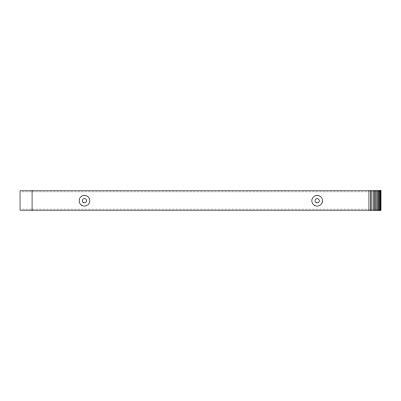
<?xml version="1.0" encoding="UTF-8"?>
<svg xmlns="http://www.w3.org/2000/svg" width="401" height="401" viewBox="0 0 401 401"><rect width="100%" height="100%" fill="white"/><g stroke="black" fill="none" stroke-linecap="round" stroke-linejoin="round"><path stroke-width="0.3" stroke-dasharray="2 1.5" d="M31.173 191.909L22.2 191.909L22.2 190.831M32.311 191.909L368.689 191.909M31.468 209.091L22.2 209.091L22.2 210.169M32.311 209.091L368.689 209.091"/><path stroke-width="0.6" d="M380.624 190.831L380.624 210.169M380.148 190.831L380.148 210.169M379.526 190.831L379.526 210.169M378.765 190.831L378.765 210.169M377.877 190.831L377.877 210.169M376.865 190.831L376.865 210.169M375.742 190.831L375.742 210.169M374.519 190.831L374.519 210.169M373.211 190.831L373.211 210.169M371.832 190.831L371.832 210.169M370.399 190.831L370.399 210.169M368.925 190.831L368.925 210.169M32.075 190.831L32.075 210.169M380.95 190.831L20.05 190.831L20.05 210.169L380.95 210.169L380.95 190.831M316.088 202.61A2.15 2.15 0 0 0 319.311 200.751A2.15 2.15 0 0 0 316.088 198.891A2.15 2.15 0 0 0 316.088 202.61M314.464 205.427A5.398 5.398 0 0 0 322.564 200.751A5.398 5.398 0 0 0 314.464 196.079A5.398 5.398 0 0 0 314.464 205.427M83.413 202.61A2.15 2.15 0 0 0 86.636 200.751A2.15 2.15 0 0 0 83.413 198.891A2.15 2.15 0 0 0 83.413 202.61M81.789 205.427A5.398 5.398 0 0 0 89.884 200.751A5.398 5.398 0 0 0 81.789 196.079A5.398 5.398 0 0 0 81.789 205.427"/></g></svg>
